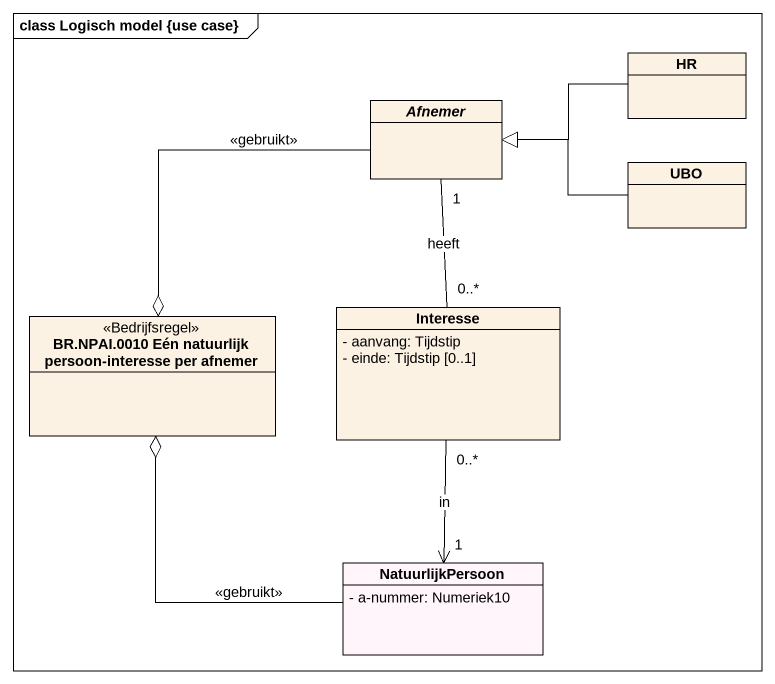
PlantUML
@startuml
mainframe class Logisch model {use case}
hide circle
hide empty members
skinparam classAttributeIconSize 0
abstract class Afnemer
class HR
class UBO
class "BR.NPAI.0010 Eén natuurlijk persoon-interesse per afnemer" as BR_NPAI_0010_Eén_natuurlijk <<Bedrijfsregel>>
class Interesse {
  - aanvang: Tijdstip
  - einde: Tijdstip [0..1]
}
class NatuurlijkPersoon #FFF5FA {
  - a-nummer: Numeriek10
}
Afnemer --o BR_NPAI_0010_Eén_natuurlijk : <<gebruikt>>
Afnemer "1" -- "0..*" Interesse : heeft
HR -left-|> Afnemer
UBO -left-|> Afnemer
Interesse "0..*" --> "1" NatuurlijkPersoon : in
NatuurlijkPersoon -up-o BR_NPAI_0010_Eén_natuurlijk : <<gebruikt>>
@enduml
